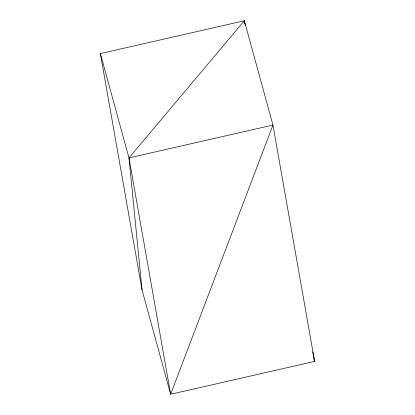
<?xml version="1.0" encoding="UTF-8"?>
<svg xmlns="http://www.w3.org/2000/svg" width="415" height="415" viewBox="0 0 415 415"><rect width="100%" height="100%" fill="white"/><g stroke="black" fill="none" stroke-linecap="round" stroke-linejoin="round"><path stroke-width="0.62" d="M142.044 289.935L128.977 157.907L244.352 20.75L272.956 125.065L314.627 361.408L170.648 394.25L142.044 289.935L100.373 53.592L244.352 20.75L245.265 25.191M128.977 157.907L272.956 125.065L170.648 394.25L128.977 157.907L100.373 53.592M313.942 358.908L314.627 361.408L312.666 351.894M244.352 20.75L244.798 23.297"/></g></svg>
